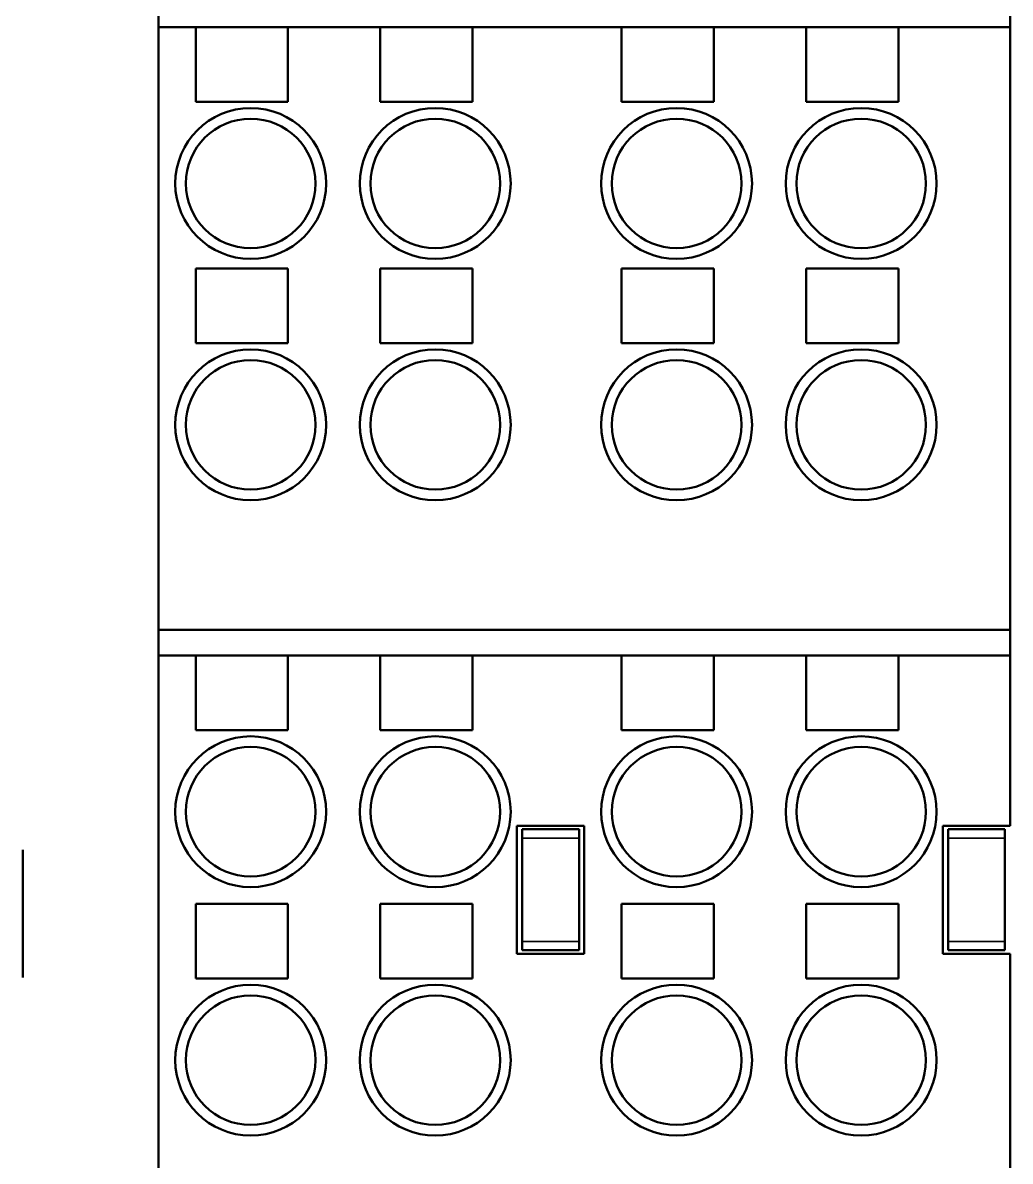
# Model space of a CAD drawing. Header units: inches. Extents: x 17 to 3130, y 15 to 659.
# Drawn here: x 1170.59 to 1198.42, y 195.63 to 227.7 of the extents above; entities that cross this region are included whole.
import ezdxf

# ---------------------------------------------------------------- set-up
doc = ezdxf.new("R2010")
doc.units = ezdxf.units.IN
doc.header["$MEASUREMENT"] = 0
doc.layers.add('Sichtbar (ISO)', color=7, linetype='Continuous', lineweight=50)
doc.layers.add('Sichtbar schmal (ISO)', color=7, linetype='Continuous', lineweight=35)

msp = doc.modelspace()

# ---------------------------------------------------------------- linework, layer by layer
at = {"layer": 'Sichtbar (ISO)'}
for p, q in [((1174.41565, 228.30367), (1174.41565, 227.57573)), ((1198.41565, 227.57573), (1198.41565, 228.30367)), ((1174.41565, 227.57573), (1174.41565, 210.60367)), ((1174.41565, 227.57573), (1175.46565, 227.57573)), ((1175.46565, 227.57573), (1178.06565, 227.57573)), ((1175.46565, 225.47573), (1175.46565, 227.57573)), ((1178.06565, 227.57573), (1178.06565, 225.47573)), ((1178.06565, 227.57573), (1180.66565, 227.57573)), ((1180.66565, 227.57573), (1183.26565, 227.57573)), ((1180.66565, 225.47573), (1180.66565, 227.57573)), ((1183.26565, 227.57573), (1183.26565, 225.47573)), ((1183.26565, 227.57573), (1187.46565, 227.57573)), ((1187.46565, 227.57573), (1190.06565, 227.57573)), ((1187.46565, 225.47573), (1187.46565, 227.57573)), ((1190.06565, 227.57573), (1190.06565, 225.47573)), ((1190.06565, 227.57573), (1192.66565, 227.57573)), ((1192.66565, 227.57573), (1195.26565, 227.57573)), ((1192.66565, 225.47573), (1192.66565, 227.57573)), ((1195.26565, 227.57573), (1195.26565, 225.47573)), ((1195.26565, 227.57573), (1198.41565, 227.57573)), ((1198.41565, 210.60367), (1198.41565, 227.57573)), ((1178.06565, 225.47573), (1175.46565, 225.47573)), ((1183.26565, 225.47573), (1180.66565, 225.47573)), ((1190.06565, 225.47573), (1187.46565, 225.47573)), ((1195.26565, 225.47573), (1192.66565, 225.47573)), ((1175.46565, 220.77573), (1178.06565, 220.77573)), ((1175.46565, 218.67573), (1175.46565, 220.77573)), ((1178.06565, 220.77573), (1178.06565, 218.67573)), ((1180.66565, 220.77573), (1183.26565, 220.77573)), ((1180.66565, 218.67573), (1180.66565, 220.77573)), ((1183.26565, 220.77573), (1183.26565, 218.67573)), ((1187.46565, 220.77573), (1190.06565, 220.77573)), ((1187.46565, 218.67573), (1187.46565, 220.77573)), ((1190.06565, 220.77573), (1190.06565, 218.67573)), ((1192.66565, 220.77573), (1195.26565, 220.77573)), ((1192.66565, 218.67573), (1192.66565, 220.77573)), ((1195.26565, 220.77573), (1195.26565, 218.67573)), ((1178.06565, 218.67573), (1175.46565, 218.67573)), ((1183.26565, 218.67573), (1180.66565, 218.67573)), ((1190.06565, 218.67573), (1187.46565, 218.67573)), ((1195.26565, 218.67573), (1192.66565, 218.67573)), ((1174.41565, 210.60367), (1174.41565, 209.87573)), ((1174.41565, 210.60367), (1198.41565, 210.60367)), ((1198.41565, 209.87573), (1198.41565, 210.60367)), ((1174.41565, 209.87573), (1174.41565, 193.10367)), ((1174.41565, 209.87573), (1175.46565, 209.87573)), ((1175.46565, 209.87573), (1178.06565, 209.87573)), ((1175.46565, 207.77573), (1175.46565, 209.87573)), ((1178.06565, 209.87573), (1178.06565, 207.77573)), ((1178.06565, 209.87573), (1180.66565, 209.87573)), ((1180.66565, 209.87573), (1183.26565, 209.87573)), ((1180.66565, 207.77573), (1180.66565, 209.87573)), ((1183.26565, 209.87573), (1183.26565, 207.77573)), ((1183.26565, 209.87573), (1187.46565, 209.87573)), ((1187.46565, 209.87573), (1190.06565, 209.87573)), ((1187.46565, 207.77573), (1187.46565, 209.87573)), ((1190.06565, 209.87573), (1190.06565, 207.77573)), ((1190.06565, 209.87573), (1192.66565, 209.87573)), ((1192.66565, 209.87573), (1195.26565, 209.87573)), ((1192.66565, 207.77573), (1192.66565, 209.87573)), ((1195.26565, 209.87573), (1195.26565, 207.77573)), ((1195.26565, 209.87573), (1198.41565, 209.87573)), ((1198.41565, 205.07573), (1198.41565, 209.87573)), ((1178.06565, 207.77573), (1175.46565, 207.77573)), ((1183.26565, 207.77573), (1180.66565, 207.77573)), ((1190.06565, 207.77573), (1187.46565, 207.77573)), ((1195.26565, 207.77573), (1192.66565, 207.77573)), ((1184.51565, 205.07573), (1186.41565, 205.07573)), ((1184.51565, 201.47573), (1184.51565, 205.07573)), ((1184.66565, 204.73073), (1184.66565, 204.98073)), ((1184.66565, 204.98073), (1186.26565, 204.98073)), ((1186.26565, 204.73073), (1186.26565, 204.98073)), ((1186.41565, 205.07573), (1186.41565, 201.47573)), ((1196.51565, 205.07573), (1198.41565, 205.07573)), ((1196.51565, 201.47573), (1196.51565, 205.07573)), ((1196.66565, 204.73073), (1196.66565, 204.98073)), ((1196.66565, 204.98073), (1198.26565, 204.98073)), ((1198.26565, 204.73073), (1198.26565, 204.98073)), ((1184.66565, 204.73073), (1184.66565, 201.82073)), ((1186.26565, 204.73073), (1186.26565, 201.82073)), ((1196.66565, 204.73073), (1196.66565, 201.82073)), ((1198.26565, 204.73073), (1198.26565, 201.82073)), ((1170.59368, 204.40159), (1170.59368, 200.80159)), ((1175.46565, 202.87573), (1178.06565, 202.87573)), ((1175.46565, 200.77573), (1175.46565, 202.87573)), ((1178.06565, 202.87573), (1178.06565, 200.77573)), ((1180.66565, 202.87573), (1183.26565, 202.87573)), ((1180.66565, 200.77573), (1180.66565, 202.87573)), ((1183.26565, 202.87573), (1183.26565, 200.77573)), ((1187.46565, 202.87573), (1190.06565, 202.87573)), ((1187.46565, 200.77573), (1187.46565, 202.87573)), ((1190.06565, 202.87573), (1190.06565, 200.77573)), ((1192.66565, 202.87573), (1195.26565, 202.87573)), ((1192.66565, 200.77573), (1192.66565, 202.87573)), ((1195.26565, 202.87573), (1195.26565, 200.77573)), ((1184.66565, 201.57073), (1184.66565, 201.82073)), ((1186.26565, 201.57073), (1186.26565, 201.82073)), ((1196.66565, 201.57073), (1196.66565, 201.82073)), ((1198.26565, 201.57073), (1198.26565, 201.82073)), ((1186.41565, 201.47573), (1184.51565, 201.47573)), ((1184.66565, 201.57073), (1186.26565, 201.57073)), ((1198.41565, 201.47573), (1196.51565, 201.47573)), ((1196.66565, 201.57073), (1198.26565, 201.57073)), ((1198.41565, 193.10367), (1198.41565, 201.47573)), ((1178.06565, 200.77573), (1175.46565, 200.77573)), ((1183.26565, 200.77573), (1180.66565, 200.77573)), ((1190.06565, 200.77573), (1187.46565, 200.77573)), ((1195.26565, 200.77573), (1192.66565, 200.77573))]:
    msp.add_line(p, q, dxfattribs=at)
for centre, radius in [((1177.01565, 223.17573), 2.125), ((1182.21565, 223.17573), 2.125), ((1189.01565, 223.17573), 2.125), ((1194.21565, 223.17573), 2.125), ((1177.01565, 223.17573), 1.825), ((1182.21565, 223.17573), 1.825), ((1189.01565, 223.17573), 1.825), ((1194.21565, 223.17573), 1.825), ((1177.01565, 216.37573), 2.125), ((1182.21565, 216.37573), 2.125), ((1189.01565, 216.37573), 2.125), ((1194.21565, 216.37573), 2.125), ((1177.01565, 216.37573), 1.825), ((1182.21565, 216.37573), 1.825), ((1189.01565, 216.37573), 1.825), ((1194.21565, 216.37573), 1.825), ((1177.01565, 205.47573), 2.125), ((1182.21565, 205.47573), 2.125), ((1189.01565, 205.47573), 2.125), ((1194.21565, 205.47573), 2.125), ((1177.01565, 205.47573), 1.825), ((1182.21565, 205.47573), 1.825), ((1189.01565, 205.47573), 1.825), ((1194.21565, 205.47573), 1.825), ((1177.01565, 198.47573), 2.125), ((1182.21565, 198.47573), 2.125), ((1189.01565, 198.47573), 2.125), ((1194.21565, 198.47573), 2.125), ((1177.01565, 198.47573), 1.825), ((1182.21565, 198.47573), 1.825), ((1189.01565, 198.47573), 1.825), ((1194.21565, 198.47573), 1.825)]:
    msp.add_circle(centre, radius, dxfattribs=at)
at = {"layer": 'Sichtbar schmal (ISO)'}
for p, q in [((1186.26565, 204.73073), (1184.66565, 204.73073)), ((1198.26565, 204.73073), (1196.66565, 204.73073)), ((1186.26565, 201.82073), (1184.66565, 201.82073)), ((1198.26565, 201.82073), (1196.66565, 201.82073))]:
    msp.add_line(p, q, dxfattribs=at)

doc.saveas('drawing.dxf')
